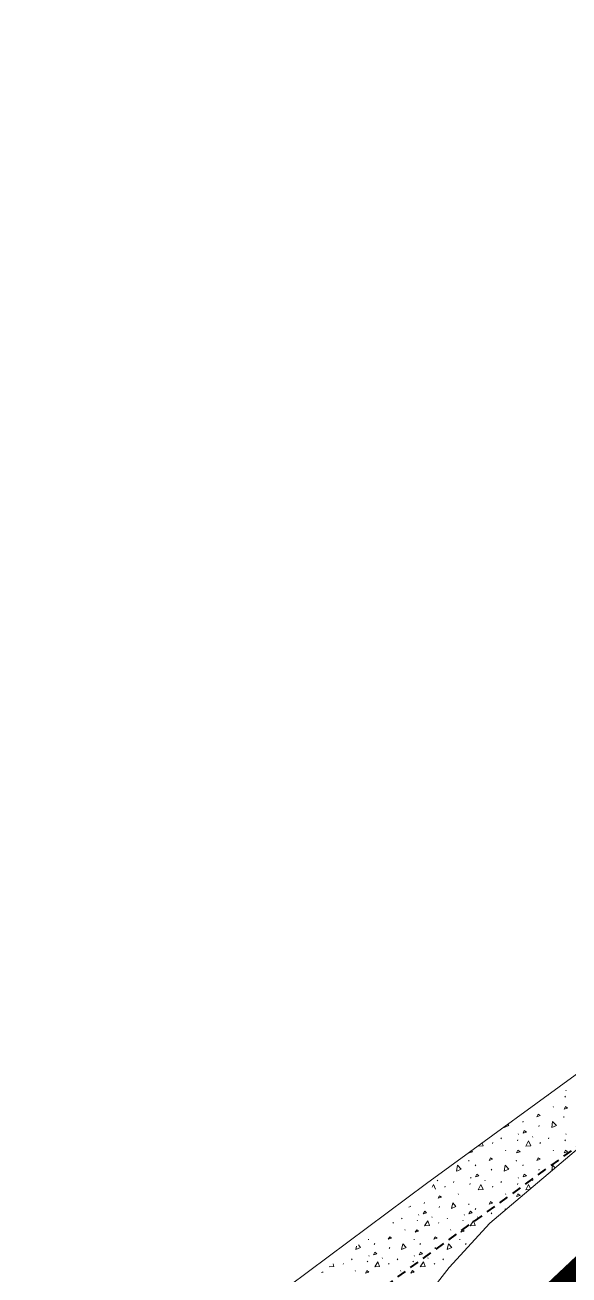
# Model space of a CAD drawing. Header units: metres. Extents: x -703672 to 3951284, y -4124475 to 4104628.
# Drawn here: x 327216.7 to 327262.5, y 4104227.6 to 4104332.8 of the extents above; entities that cross this region are included whole.
import ezdxf

# ---------------------------------------------------------------- set-up
doc = ezdxf.new("R2010")
doc.units = ezdxf.units.M
doc.header["$MEASUREMENT"] = 0
doc.linetypes.add('DGN Style 2', pattern=[1.3283826688107345, 0.7970296012864407, -0.5313530675242938])
for name, color, linetype, lineweight in [('C-ANNO-TEXT', 7, 'Continuous', 25), ('C-PROP-CONS(Alpha)', 7, 'DGN Style 2', 40), ('V-ANNO-PATT', 9, 'Continuous', 0), ('V-SITE-WALK', 7, 'Continuous', 0)]:
    doc.layers.add(name, color=color, linetype=linetype, lineweight=lineweight)

msp = doc.modelspace()

# ---------------------------------------------------------------- linework, layer by layer
at = {"layer": 'C-ANNO-TEXT', "color": 1, "lineweight": -2, "ltscale": 0.6, "const_width": 2}
msp.add_lwpolyline([(327467.2386248326, 4103797.2247401), (327156.8648356255, 4103761.373978369), (326979.0661552008, 4103502.615700151), (326871.4499485465, 4103518.203972804), (326865.2079128604, 4103607.054358139), (326922.9155558757, 4103790.989934454), (327072.6458671009, 4104048.19014053), (327277.7320847269, 4104241.620140299), (327549.8820684357, 4104392.415849384)], dxfattribs=at)
at = {"layer": 'C-PROP-CONS(Alpha)', "color": 9, "transparency": 33554661, "flags": 128}
msp.add_lwpolyline([(328051.3527000129, 4102748.37939936), (328033.3155557459, 4102763.759859016), (328008.635876491, 4102785.194791595), (328001.0587122234, 4102791.754994317), (327978.7635198684, 4102811.492673358), (327966.1439298082, 4102822.81362133), (327961.8799502737, 4102829.347595384), (327957.057644274, 4102838.760785415), (327950.9142166439, 4102852.447486374), (327944.9108842695, 4102882.46314165), (327922.9503158275, 4102979.617200589), (327922.1960612735, 4102984.074704956), (327896.895254712, 4103096.805002357), (327873.602682129, 4103197.996084934), (327970.2778919048, 4103222.03458913), (327945.2853782952, 4103305.343080384), (327930.2819876203, 4103330.564998057), (327883.5789010234, 4103409.045375251), (327883.5789010235, 4103409.045375251), (327870.9613363898, 4103413.475533437), (327831.8293273544, 4103476.306306486), (327799.6734495071, 4103521.613691107), (327806.6592676204, 4103526.955593927), (327784.9216440988, 4103571.617824119), (327626.2738909589, 4103555.289453546), (327612.5795421994, 4103537.316554541), (327610.912267143, 4103605.482858766), (327464.3899750119, 4103600.408329677), (327376.9287606052, 4103410.137822579), (327521.4700117525, 4103346.727226583), (327528.8281654069, 4103347.647212733), (327568.3287292437, 4103211.27215154), (327234.5934998402, 4103358.397358307), (327245.9429127203, 4103450.162797557), (327247.4057606828, 4103462.282137395), (327240.1466832621, 4103465.304146356), (327209.4846702361, 4103470.912804143), (327163.5775247305, 4103479.173001934), (327097.1773292364, 4103490.791457197), (327094.8037589096, 4103490.336329404), (327087.5669605479, 4103491.465917642), (327077.449539086, 4103494.95888159), (327074.0302851388, 4103496.139353393), (327072.3445527111, 4103496.70369043), (327040.4265800085, 4103507.290822693), (327024.6254833043, 4103509.746641063), (327005.0554566061, 4103511.621346213), (326997.3663593705, 4103513.401218432), (326987.1858611336, 4103509.176851866), (326924.9401869376, 4103516.679666858), (326868.1898380349, 4103514.452095245, -0.4874798272826256), (326842.7291952347, 4103544.504835935), (326855.8128268328, 4103607.653487044), (326872.3549334486, 4103674.829124694), (326885.7849688843, 4103716.963841686), (326897.1820855098, 4103756.392376348), (326911.8079730987, 4103792.562866542), (326942.7784593481, 4103859.495280759), (326985.0309523789, 4103937.170100313), (327038.3759761521, 4104017.339902852), (327049.9699591843, 4104031.93014326), (327093.2772874826, 4104085.216318096), (327121.0561478767, 4104115.05712215), (327147.4927338528, 4104141.109056442), (327201.0579048989, 4104189.950156559), (327247.8236230445, 4104227.241544621), (327274.2756034104, 4104246.458416275), (327310.9052788371, 4104272.189052842), (327338.7507480193, 4104290.682435896), (327394.3822770293, 4104323.718145463), (327454.7797406209, 4104356.193582261), (327554.8217139727, 4104397.588329164), (327560.1573850386, 4104391.696800068), (327629.8959608893, 4104414.015198105), (327759.0313031515, 4104448.398455133), (327757.2739255879, 4104455.165774307), (328107.0540342975, 4104542.510103815), (328119.3380608568, 4104542.510103815), (328124.6483431717, 4104536.17317302), (328129.4254646109, 4104518.549251009), (328131.921990407, 4104503.029638088), (328135.078302787, 4104500.213224401), (328154.085317786, 4104500.667789092), (328149.8985258908, 4104547.783738694), (328149.7745655841, 4104555.824714896), (328168.0966631506, 4104560.116307975), (328180.1971601305, 4104561.571233069), (328186.8764764442, 4104562.389659171), (328203.8937110046, 4104564.517264253), (328194.5649608789, 4104557.623580912), (328191.4437345657, 4104556.202444898), (328187.3603782359, 4104545.719257489), (328182.8253075863, 4104532.763466077), (328181.3393865761, 4104525.839460123), (328180.4385673145, 4104514.508980992), (328180.3416913476, 4104501.519693172), (328182.9952471908, 4104464.369911368), (328121.0450735461, 4104464.115166628), (328089.3117504606, 4104492.939601823), (327768.6929376793, 4104411.193379837), (327762.394272341, 4104435.44831491), (327630.6153729495, 4104402.081270727), (327568.961239384, 4104381.975780278), (327586.7809209799, 4104362.299684941), (327579.7950375145, 4104360.190021981), (327526.9949811692, 4104339.560635842), (327472.178603134, 4104315.449356015), (327377.0616109308, 4104262.394203749), (327337.8150383515, 4104235.453131521), (327331.8477650884, 4104234.203481648), (327216.3820695355, 4104145.337984444), (327178.5929724798, 4104112.042658567), (327136.6371358891, 4104068.619937841), (327133.1617217513, 4104062.073926368), (327081.9927725713, 4104002.304896605), (327197.9125123062, 4103949.973291562), (327165.5484697489, 4103878.060140899), (327236.1839484199, 4103839.517953459), (327385.373955234, 4103849.829860281), (327376.9496945368, 4103947.711745712), (327522.7087312953, 4103959.659207741), (327570.1209276664, 4103966.104005254), (327619.9429955619, 4103970.187781311), (327675.5802737248, 4103972.189662043), (327840.2462419602, 4103985.686872555), (327861.3262067086, 4103740.757760243), (327930.6420660896, 4103742.354851621), (327992.4427256854, 4103748.227855178), (328033.5029494578, 4103744.724846469), (328070.8848923553, 4103745.586155542), (328069.9830035489, 4103756.769478619), (328241.8330771768, 4103770.442215998), (328288.4642937218, 4103241.598537642), (328052.9743225681, 4103223.495877456), (328046.3409570817, 4103208.988679592), (328077.9633670195, 4102853.33535271), (328045.914018165, 4102815.224954779), (328124.4115326538, 4102748.37939936)], format="xyb", dxfattribs=at)
at = {"layer": 'V-ANNO-PATT', "color": 31, "linetype": 'Continuous'}
for p, q in [((327262.2183919096, 4104243.135888307, 11.8210376032695), (327262.2539914305, 4104243.082588424, 11.82082216973429)), ((327260.7657957249, 4104242.736089174, 11.82446933192779), (327260.7858924808, 4104242.78119345, 11.82450421998735)), ((327262.1510886236, 4104242.550589576, 11.82001693620691), (327262.186688959, 4104242.630589403, 11.82007894668487)), ((327261.1565881884, 4104241.77809125, 11.82132827334291), (327261.1920877098, 4104241.724791365, 11.82111313334016)), ((327258.6079910839, 4104240.454894116, 11.82605519880666), (327258.6434914197, 4104240.534893942, 11.82611750281708)), ((327259.9576830448, 4104240.090794904, 11.8213355714548), (327259.9932833802, 4104240.170794731, 11.82139758193276)), ((327262.0542791164, 4104240.926193094, 11.81692012998256), (327262.0631785899, 4104240.846293267, 11.81672770569345)), ((327256.7657905031, 4104239.060797135, 11.8285610432033), (327256.8013908378, 4104239.140696962, 11.82862284554621)), ((327258.1510834018, 4104238.875297537, 11.82410864748242), (327258.1866837371, 4104238.955297363, 11.82417065796038)), ((327258.2183866877, 4104239.460596269, 11.825129314545), (327258.2539862087, 4104239.407296385, 11.82491388100979)), ((327259.4145801537, 4104239.234596759, 11.82114769401966), (327259.4500796751, 4104239.181296874, 11.82093255401691)), ((327260.7657732707, 4104239.060797135, 11.8168197446689), (327260.8013736055, 4104239.140696962, 11.81688154701181)), ((327262.1510661694, 4104238.875297537, 11.81236734894802), (327262.1866665048, 4104238.955297363, 11.81242935942598)), ((327262.2183694554, 4104239.460596269, 11.81338801601061), (327262.2539689764, 4104239.407296385, 11.81317258247539)), ((327256.046491221, 4104238.671097978, 11.82986131994718), (327256.0820915558, 4104238.750997806, 11.8299231222901)), ((327257.1565829666, 4104238.10279921, 11.82541998461842), (327257.192082488, 4104238.049499325, 11.82520484461567)), ((327260.0464739887, 4104238.671097978, 11.81812002141278), (327260.0820743234, 4104238.750997806, 11.81818182375569)), ((327261.1565657343, 4104238.10279921, 11.81367868608402), (327261.1920652557, 4104238.049499325, 11.81346354608127)), ((327254.0542911268, 4104237.250901055, 11.83275313979247), (327254.0631906004, 4104237.171001228, 11.83256071550336)), ((327254.6079858621, 4104236.779602076, 11.83014691008217), (327254.6434861979, 4104236.859601902, 11.83020921409259)), ((327258.0542738946, 4104237.250901055, 11.82101184125807), (327258.0631733681, 4104237.171001228, 11.82081941696896)), ((327258.6079686297, 4104236.779602076, 11.81840561154777), (327258.6434689656, 4104236.859601902, 11.81846791555819)), ((327262.0542566623, 4104237.250901055, 11.80927054272367), (327262.0580511623, 4104237.216833882, 11.80918849809648)), ((327254.2183814659, 4104235.785304229, 11.82922102582051), (327254.2539809869, 4104235.732004345, 11.8290055922853)), ((327255.957677823, 4104236.415502864, 11.82542728273031), (327255.9932781585, 4104236.495502691, 11.82548929320826)), ((327258.2183642336, 4104235.785304229, 11.81747972728611), (327258.2539637546, 4104235.732004345, 11.8172642937509)), ((327259.9576605907, 4104236.415502864, 11.81368598419591), (327259.9932609262, 4104236.495502691, 11.81374799467387)), ((327251.4145921641, 4104235.559304719, 11.83698070382957), (327251.4500916856, 4104235.506004835, 11.83676556382682)), ((327252.0464859991, 4104234.995805939, 11.83395303122269), (327252.0820863339, 4104235.075705767, 11.8340148335656)), ((327252.7657852812, 4104235.385505095, 11.83265275447881), (327252.801385616, 4104235.465404923, 11.83271455682171)), ((327254.1510781799, 4104235.200005497, 11.82820035875793), (327254.1866785153, 4104235.280005324, 11.82826236923589)), ((327255.4145749318, 4104235.559304719, 11.82523940529517), (327255.4500744533, 4104235.506004835, 11.82502426529242)), ((327256.0464687669, 4104234.995805939, 11.82221173268829), (327256.0820691016, 4104235.075705767, 11.8222735350312)), ((327256.7657680489, 4104235.385505095, 11.82091145594441), (327256.8013683837, 4104235.465404923, 11.82097325828732)), ((327258.1510609476, 4104235.200005497, 11.81645906022353), (327258.186661283, 4104235.280005324, 11.81652107070148)), ((327259.4145576995, 4104235.559304719, 11.81349810676078), (327259.450057221, 4104235.506004835, 11.81328296675802)), ((327250.308741135, 4104233.621697961, 13.03866027048751), (327250.3505967025, 4104233.696784441, 13.05510356657783)), ((327253.1565777448, 4104234.42750717, 11.82951169589393), (327253.1920772662, 4104234.374207286, 11.82929655589118)), ((327257.1565605125, 4104234.42750717, 11.81777039735952), (327257.1920600339, 4104234.374207286, 11.81755525735677)), ((327249.8380438494, 4104232.688466873, 12.81969805746739), (327249.8669926598, 4104232.638440506, 12.79199284222691)), ((327251.5678730069, 4104233.279960619, 12.53660308453897), (327251.6098244956, 4104233.355047099, 12.55301811170241)), ((327253.674890007, 4104232.688466873, 11.68894098216444), (327253.7038388174, 4104232.638440506, 11.66123576692396)), ((327254.0542686727, 4104233.575609015, 11.82510355253358), (327254.0631681462, 4104233.495709188, 11.82491112824447)), ((327254.607963408, 4104233.104310037, 11.82249732282328), (327254.6434637438, 4104233.184309863, 11.82255962683369)), ((327255.957655369, 4104232.740210825, 11.81777769547142), (327255.9932557044, 4104232.820210652, 11.81783970594937)), ((327247.6777209453, 4104231.947457173, 13.17235856701748), (327247.7196626795, 4104232.022449794, 13.1887404957245)), ((327248.4056948869, 4104232.313222189, 13.09800486060833), (327248.4476366211, 4104232.388214811, 13.11438678931535)), ((327249.7163961326, 4104232.139115413, 12.64499777985043), (327249.7583476212, 4104232.214201893, 12.66141280701386)), ((327250.9634076418, 4104232.476347567, 12.40674264259553), (327250.9922605311, 4104232.426321199, 12.37906569628193)), ((327251.5145671029, 4104231.947457173, 12.04160149171453), (327251.5565088371, 4104232.022449794, 12.05798342042155)), ((327252.2425410444, 4104232.313222189, 11.96724778530537), (327252.2844827786, 4104232.388214811, 11.98362971401239)), ((327253.5532422902, 4104232.139115413, 11.51424070454748), (327253.5951937788, 4104232.214201893, 11.53065573171092)), ((327254.8002537994, 4104232.476347567, 11.27598556729259), (327254.8291066886, 4104232.426321199, 11.24830862097899)), ((327245.6282470555, 4104230.614484436, 13.26546785033729), (327245.6289902348, 4104230.539491814, 13.23650624916753)), ((327248.687107151, 4104231.41406159, 12.67044668187599), (327248.7159600402, 4104231.364035223, 12.64276973556239)), ((327249.4650932131, 4104230.614484436, 12.13471077503435), (327249.4658363923, 4104230.539491814, 12.10574917386459)), ((327252.5239533086, 4104231.41406159, 11.53968960657303), (327252.5528061978, 4104231.364035223, 11.51201266025944)), ((327253.3019393706, 4104230.614484436, 11.0039536997314), (327253.3026825499, 4104230.539491814, 10.97499209856164)), ((327246.1133897746, 4104230.172131211, 12.95294977709497), (327246.1552453421, 4104230.247217691, 12.96939307318529)), ((327247.3725216466, 4104229.830393868, 12.45089259114643), (327247.4144731352, 4104229.905480349, 12.46730761830987)), ((327249.9502359321, 4104230.172131211, 11.82219270179203), (327249.9920914996, 4104230.247217691, 11.83863599788235)), ((327251.2093678041, 4104229.830393868, 11.32013551584349), (327251.2513192928, 4104229.905480349, 11.33655054300692)), ((327253.7870820897, 4104230.172131211, 10.69143562648908), (327253.8289376572, 4104230.247217691, 10.7078789225794)), ((327243.4823695849, 4104228.497890423, 13.08664807362493), (327243.5243113191, 4104228.572883045, 13.10303000233195)), ((327244.2103435264, 4104228.863655439, 13.01229436721578), (327244.2522852606, 4104228.93864806, 13.0286762959228)), ((327245.5210447721, 4104228.689548664, 12.55928728645788), (327245.5629962608, 4104228.764635144, 12.57570231362131)), ((327245.642692489, 4104229.238900122, 12.73398756407484), (327245.6716412994, 4104229.188873755, 12.70628234883436)), ((327246.7680562814, 4104229.026780816, 12.32103214920299), (327246.7969091706, 4104228.976754449, 12.29335520288939)), ((327247.3192157424, 4104228.497890423, 11.95589099832198), (327247.3611574767, 4104228.572883045, 11.972272927029)), ((327248.047189684, 4104228.863655439, 11.88153729191284), (327248.0891314182, 4104228.93864806, 11.89791922061985)), ((327249.3578909297, 4104228.689548664, 11.42853021115494), (327249.3998424183, 4104228.764635144, 11.44494523831837)), ((327249.4795386465, 4104229.238900122, 11.6032304887719), (327249.5084874569, 4104229.188873755, 11.57552527353143)), ((327250.6049024389, 4104229.026780816, 11.19027507390004), (327250.6337553282, 4104228.976754449, 11.16259812758645)), ((327251.1560619, 4104228.497890423, 10.82513392301904), (327251.1980036342, 4104228.572883045, 10.84151585172605)), ((327251.8840358416, 4104228.863655439, 10.75078021660989), (327251.9259775758, 4104228.93864806, 10.76716214531691)), ((327244.4917557905, 4104227.964494841, 12.58473618848343), (327244.5206086797, 4104227.914468473, 12.55705924216984)), ((327248.3286019481, 4104227.964494841, 11.45397911318049), (327248.3574548373, 4104227.914468473, 11.4263021668669))]:
    msp.add_line(p, q, dxfattribs=at)
at = {"layer": 'V-ANNO-PATT', "color": 31, "linetype": 'Continuous', "extrusion": (0.002935318278242997, -0.00208135940967919, 0.9999935259038496), "flags": 128}
for points, elevation in [([(327258.3373232633, 4104234.046472069), (327258.4438232632, 4104234.268472069), (327258.6214232632, 4104234.135272069), (327258.3373232633, 4104234.046472069)], -7569.965337995492), ([(327254.3373232632, 4104230.371172068), (327254.4438232632, 4104230.593172069), (327254.6214232634, 4104230.459972067), (327254.3373232632, 4104230.371172068)], -7569.965337995479), ([(327258.3373232633, 4104230.371172068), (327258.4438232631, 4104230.593172068), (327258.6214232634, 4104230.459972068), (327258.3373232633, 4104230.371172068)], -7569.96533799547), ([(327254.3373232632, 4104226.695872068), (327254.4438232629, 4104226.917872066), (327254.6214232634, 4104226.784672068), (327254.3373232632, 4104226.695872068)], -7569.965337995453)]:
    msp.add_lwpolyline(points, dxfattribs=dict(at, elevation=elevation))
at = {"layer": 'V-ANNO-PATT', "color": 31, "linetype": 'Continuous', "extrusion": (0.002935318275960659, -0.002081359400800858, 0.9999935259038749), "flags": 128}
for points, elevation in [([(327260.6444232654, 4104234.681272136), (327260.7509232654, 4104234.903272138), (327260.9285232652, 4104234.770072137), (327260.6444232654, 4104234.681272136)], -7569.965302303603), ([(327256.6444232654, 4104231.005972137), (327256.7509232654, 4104231.227972138), (327256.9285232652, 4104231.094772138), (327256.6444232654, 4104231.005972137)], -7569.965302303607), ([(327260.6444232652, 4104231.005972137), (327260.7509232654, 4104231.227972137), (327260.9285232651, 4104231.094772137), (327260.6444232652, 4104231.005972137)], -7569.965302303604), ([(327256.6444232652, 4104227.330672138), (327256.7509232654, 4104227.552672137), (327256.9285232655, 4104227.419472137), (327256.6444232652, 4104227.330672138)], -7569.965302303623)]:
    msp.add_lwpolyline(points, dxfattribs=dict(at, elevation=elevation))
at = {"layer": 'V-ANNO-PATT', "color": 31, "linetype": 'Continuous', "extrusion": (-0.0002278635482951127, -0.001642555472149223, 0.9999986250439169), "elevation": -6804.182121056076, "flags": 128}
msp.add_lwpolyline([(327257.0322947165, 4104234.359340772), (327257.0396465241, 4104234.412336239)], dxfattribs=at)
at = {"layer": 'V-ANNO-PATT', "color": 31, "linetype": 'Continuous', "extrusion": (0.002935318277330349, -0.002081359407227313, 0.9999935259038576), "elevation": -7569.965328231074, "flags": 128}
msp.add_lwpolyline([(327255.8957164208, 4104233.401198274), (327255.9819232642, 4104233.312172086), (327255.6018232642, 4104233.136072088)], dxfattribs=at)
at = {"layer": 'V-ANNO-PATT', "color": 31, "linetype": 'Continuous', "extrusion": (0.002935318273370023, -0.002081359403320452, 0.9999935259038772), "flags": 128}
for points, elevation in [([(327259.5935232679, 4104233.133072119), (327259.6639232682, 4104233.640572117), (327259.9819232681, 4104233.31217212), (327259.6018232682, 4104233.136072119)], -7569.965313492435), ([(327251.593523268, 4104229.457772119), (327251.6639232681, 4104229.965272118), (327251.9819232682, 4104229.636872118), (327251.6018232679, 4104229.460772118)], -7569.965313492412), ([(327255.5935232681, 4104229.457772119), (327255.663923268, 4104229.965272117), (327255.9819232682, 4104229.636872117), (327255.6018232679, 4104229.460772118)], -7569.965313492418)]:
    msp.add_lwpolyline(points, dxfattribs=dict(at, elevation=elevation))
at = {"layer": 'V-ANNO-PATT', "color": 31, "linetype": 'Continuous', "extrusion": (0.00293531827799898, -0.002081359408953754, 0.9999935259038519), "flags": 128}
for points, elevation in [([(327257.1811232635, 4104232.65657208), (327257.2877232637, 4104232.878572081), (327257.4653232636, 4104232.745372079), (327257.1811232635, 4104232.65657208)], -7569.965335097984), ([(327253.1811232636, 4104228.98127208), (327253.2877232639, 4104229.203272079), (327253.4653232634, 4104229.07007208), (327253.1811232636, 4104228.98127208)], -7569.965335097971), ([(327257.1811232634, 4104228.98127208), (327257.2877232636, 4104229.203272081), (327257.4653232635, 4104229.07007208), (327257.1811232634, 4104228.98127208)], -7569.965335097962)]:
    msp.add_lwpolyline(points, dxfattribs=dict(at, elevation=elevation))
at = {"layer": 'V-ANNO-PATT', "color": 31, "linetype": 'Continuous', "extrusion": (0.002935318276931118, -0.002081359403905738, 0.9999935259038656), "elevation": -7569.965314729183, "flags": 128}
msp.add_lwpolyline([(327252.8329470564, 4104231.166454267), (327252.9285232644, 4104231.094772109), (327252.6444232645, 4104231.005972109)], dxfattribs=at)
at = {"layer": 'V-ANNO-PATT', "color": 31, "linetype": 'Continuous', "extrusion": (-0.0002625318163050383, -0.0005472436242384132, 0.9999998158007136), "elevation": -2320.098676509152, "flags": 128}
msp.add_lwpolyline([(327254.0808238956, 4104237.216799965), (327254.0977454509, 4104237.252072686)], dxfattribs=at)
at = {"layer": 'V-ANNO-PATT', "color": 31, "linetype": 'Continuous', "extrusion": (-0.0002178913406078939, -0.0004114273180708196, 0.999999891625457), "elevation": -1748.068928033115, "flags": 128}
msp.add_lwpolyline([(327254.8425047228, 4104238.059562394), (327254.8571865972, 4104238.087285037)], dxfattribs=at)
at = {"layer": 'V-ANNO-PATT', "color": 31, "linetype": 'Continuous', "extrusion": (0.002935318275212833, -0.002081359405564897, 0.9999935259038671), "elevation": -7569.965322101083, "flags": 128}
msp.add_lwpolyline([(327253.7308249259, 4104231.821589192), (327253.8294232662, 4104231.6009721), (327253.4120232664, 4104231.565472102)], dxfattribs=at)
at = {"layer": 'V-ANNO-PATT', "color": 31, "linetype": 'Continuous', "extrusion": (0.002935318275081285, -0.002081359404213973, 0.9999935259038703), "flags": 128}
for points, elevation in [([(327257.4031232665, 4104231.565472112), (327257.6429232665, 4104232.018272111), (327257.8294232665, 4104231.600972111), (327257.4120232667, 4104231.565472112)], -7569.965316599621), ([(327253.4031232666, 4104227.890172111), (327253.6429232665, 4104228.34297211), (327253.8294232665, 4104227.925672112), (327253.4120232667, 4104227.890172113)], -7569.965316599616)]:
    msp.add_lwpolyline(points, dxfattribs=dict(at, elevation=elevation))
at = {"layer": 'V-ANNO-PATT', "color": 31, "linetype": 'Continuous', "extrusion": (0.002935318272406695, -0.002081359403817529, 0.999993525903879), "elevation": -7569.96531584781, "flags": 128}
msp.add_lwpolyline([(327259.5979446823, 4104229.489645224), (327259.6639232686, 4104229.965272107), (327259.8870640335, 4104229.734833655)], dxfattribs=at)
at = {"layer": 'V-ANNO-PATT', "color": 31, "linetype": 'Continuous', "extrusion": (0.002935318277073452, -0.002081359403455399, 0.9999935259038661), "elevation": -7569.965312834318, "flags": 128}
msp.add_lwpolyline([(327249.5262688097, 4104228.12270049), (327249.6429232646, 4104228.342972119), (327249.8249245991, 4104227.935738034)], dxfattribs=at)
at = {"layer": 'V-ANNO-PATT', "color": 31, "linetype": 'Continuous', "extrusion": (0.002935318275868357, -0.002081359404630803, 0.9999935259038673), "elevation": -7569.965318052817, "flags": 128}
msp.add_lwpolyline([(327257.4031232658, 4104227.890172113), (327257.642923266, 4104228.342972111), (327257.808625321, 4104227.97220821)], dxfattribs=at)
at = {"layer": 'V-ANNO-PATT', "color": 31, "linetype": 'Continuous', "extrusion": (0.002738496036164228, 0.0002329103158915667, 0.9999962231889903), "elevation": 1863.929114673961, "flags": 128}
msp.add_lwpolyline([(327257.9303786135, 4104234.461646406), (327257.5970856257, 4104234.433299794)], dxfattribs=at)
at = {"layer": 'V-ANNO-PATT', "color": 31, "linetype": 'Continuous', "extrusion": (0.2653267760600693, -0.3450589891653407, 0.9002977262560221), "flags": 128}
for points, elevation in [([(2761209.059726233, 2749609.067871294), (2761209.284887238, 2749609.167514513), (2761209.333428198, 2749608.950886318), (2761209.059726233, 2749609.067871294)], -1329362.696742364), ([(2761203.631185358, 2749608.870959988), (2761203.856346362, 2749608.970603209), (2761203.904887322, 2749608.753975011), (2761203.631185358, 2749608.870959988)], -1329362.69674236), ([(2761205.797784486, 2749607.855317498), (2761206.022945493, 2749607.954960719), (2761206.071486451, 2749607.738332522), (2761205.797784486, 2749607.855317498)], -1329362.696742362), ([(2761206.672801302, 2749606.273158523), (2761206.897962307, 2749606.372801743), (2761206.946503267, 2749606.156173548), (2761206.672801302, 2749606.273158523)], -1329362.696742363), ([(2761208.83940043, 2749605.257516034), (2761209.064561436, 2749605.357159256), (2761209.113102394, 2749605.140531057), (2761208.83940043, 2749605.257516034)], -1329362.696742364), ([(2761200.369243612, 2749607.658406194), (2761200.594404618, 2749607.758049415), (2761200.642945576, 2749607.541421218), (2761200.369243612, 2749607.658406194)], -1329362.69674236), ([(2761203.410859556, 2749605.06060473), (2761203.636020562, 2749605.16024795), (2761203.68456152, 2749604.943619753), (2761203.410859556, 2749605.06060473)], -1329362.696742363)]:
    msp.add_lwpolyline(points, dxfattribs=dict(at, elevation=elevation))
at = {"layer": 'V-ANNO-PATT', "color": 31, "linetype": 'Continuous', "extrusion": (0.2653267761598727, -0.3450589890692912, 0.9002977262634221), "flags": 128}
for points, elevation in [([(2761209.422703688, 2749607.556715113), (2761209.80583219, 2749607.896898829), (2761209.834361156, 2749607.440656944), (2761209.430963391, 2749607.553605886)], -1329362.696315493), ([(2761203.994162813, 2749607.359803808), (2761204.377291315, 2749607.699987526), (2761204.405820282, 2749607.243745639), (2761204.002422517, 2749607.356694582)], -1329362.696315491), ([(2761207.035778757, 2749604.762002343), (2761207.418907258, 2749605.102186061), (2761207.447436225, 2749604.645944174), (2761207.04403846, 2749604.758893117)], -1329362.696315493)]:
    msp.add_lwpolyline(points, dxfattribs=dict(at, elevation=elevation))
at = {"layer": 'V-ANNO-PATT', "color": 31, "linetype": 'Continuous', "extrusion": (0.2653267765207576, -0.3450589905648637, 0.9002977255838546), "elevation": -1329362.70233558, "flags": 128}
msp.add_lwpolyline([(2761206.786299992, 2749610.072835685), (2761206.788355997, 2749610.03995559), (2761206.66511006, 2749610.07446371)], dxfattribs=at)
at = {"layer": 'V-ANNO-PATT', "color": 31, "linetype": 'Continuous', "extrusion": (0.2653267767861469, -0.3450589883311567, 0.9002977263617592), "flags": 128}
for points, elevation in [([(2761207.285482505, 2749608.756011941), (2761207.510719552, 2749608.855590217), (2761207.559260511, 2749608.638962021), (2761207.285482505, 2749608.756011941)], -1329362.693081066), ([(2761210.327098443, 2749606.158210469), (2761210.55233549, 2749606.257788746), (2761210.600876448, 2749606.041160548), (2761210.327098443, 2749606.158210469)], -1329362.693081065), ([(2761201.856941631, 2749608.559100647), (2761202.082178676, 2749608.658678924), (2761202.130719636, 2749608.442050728), (2761201.856941631, 2749608.559100647)], -1329362.693081069), ([(2761204.898557569, 2749605.961299177), (2761205.123794615, 2749606.060877453), (2761205.172335574, 2749605.844249256), (2761204.898557569, 2749605.961299177)], -1329362.693081069)]:
    msp.add_lwpolyline(points, dxfattribs=dict(at, elevation=elevation))
at = {"layer": 'V-ANNO-PATT', "color": 31, "linetype": 'Continuous', "extrusion": (0.002935318263798926, -0.002081359403716641, 0.9999935259039046), "elevation": -7569.965318250694, "flags": 128}
msp.add_lwpolyline([(327255.6424503268, 4104226.135177756), (327255.6639232772, 4104226.289972106), (327255.7365451813, 4104226.214975148)], dxfattribs=at)
at = {"layer": 'V-ANNO-PATT', "color": 31, "linetype": 'Continuous', "extrusion": (0.2653267763748128, -0.345058989068276, 0.9002977262004663), "flags": 128}
for points, elevation in [([(2761206.740236295, 2749607.786092974), (2761207.216652297, 2749607.9746657), (2761207.087452003, 2749607.536226624), (2761206.747003892, 2749607.780312866)], -1329362.696240987), ([(2761209.781852238, 2749605.188291508), (2761210.258268241, 2749605.376864235), (2761210.129067944, 2749604.938425158), (2761209.788619833, 2749605.182511399)], -1329362.696240988), ([(2761201.311695421, 2749607.589181672), (2761201.788111424, 2749607.777754398), (2761201.658911129, 2749607.339315323), (2761201.318463017, 2749607.583401564)], -1329362.696240987), ([(2761204.353311365, 2749604.991380205), (2761204.829727366, 2749605.179952933), (2761204.700527071, 2749604.741513857), (2761204.360078959, 2749604.985600098)], -1329362.696240987)]:
    msp.add_lwpolyline(points, dxfattribs=dict(at, elevation=elevation))
at = {"layer": 'V-ANNO-PATT', "color": 31, "linetype": 'Continuous', "extrusion": (-0.0689559808629427, -0.2806557597531928, 0.9573282703548391), "elevation": -1174428.506271949, "flags": 128}
msp.add_lwpolyline([(-661475.1033732216, 3890367.48507596), (-661475.1033732215, 3890367.770180955)], dxfattribs=at)
at = {"layer": 'V-ANNO-PATT', "color": 31, "linetype": 'Continuous', "extrusion": (0.2653267765414186, -0.3450589889929546, 0.9002977261802345), "elevation": -1329362.695877328, "flags": 128}
msp.add_lwpolyline([(2761201.347709928, 2749610.142243296), (2761201.366653087, 2749609.839299877), (2761200.963255323, 2749609.952248821)], dxfattribs=at)
at = {"layer": 'V-ANNO-PATT', "color": 31, "linetype": 'Continuous', "extrusion": (0.2653267763533709, -0.3450589891629893, 0.9002977261704843), "elevation": -1329362.696636726, "flags": 128}
msp.add_lwpolyline([(2761198.688057418, 2749610.179361871), (2761198.616770836, 2749609.937452022), (2761198.276322723, 2749610.181538264)], dxfattribs=at)
at = {"layer": 'V-ANNO-PATT', "color": 31, "linetype": 'Continuous', "extrusion": (0.2653267764396357, -0.3450589872237598, 0.9002977268883138), "elevation": -1329362.688649447, "flags": 128}
msp.add_lwpolyline([(2761197.599088531, 2749610.189159336), (2761197.611745005, 2749610.132676125), (2761197.47571746, 2749610.190816663)], dxfattribs=at)
at = {"layer": 'V-SITE-WALK', "linetype": 'Continuous'}
for points in [[(327545.982681912, 4104393.940088517, 11.67637658749315), (327536.2108901972, 4104390.709837175, 11.6642067897085), (327526.4064770713, 4104386.991716898, 11.80081985712484), (327514.0983269581, 4104381.784932111, 11.79460764814733), (327503.214383302, 4104377.202140615, 11.89962818003781), (327491.1906537728, 4104372.367452048, 11.94305837651516), (327474.0860457123, 4104364.703021355, 11.85995167259638), (327455.6680320942, 4104356.358155644, 11.846390348136), (327437.2100168063, 4104347.245313901, 11.73033062457425), (327415.5089606882, 4104335.560613225, 11.62711820176828), (327395.4964635685, 4104324.64722166, 11.61344137856265), (327378.2904735248, 4104315.046209942, 11.61959894985726), (327367.4140428836, 4104308.569832748, 11.55415170798546), (327348.1688979742, 4104296.804120279, 11.6834067257611), (327335.4485279538, 4104288.65793826, 11.78309237329125), (327312.6652009277, 4104273.557582197, 11.76644785647629), (327296.7583858635, 4104262.4884716, 11.66220494407354), (327281.1715328367, 4104251.542797351, 11.70826116587449), (327264.7607982813, 4104239.508584395, 11.87480567491913), (327255.8380202305, 4104231.94168125, 11.8722496189306), (327252.4051326737, 4104228.222881272, 11.78452550723981)], [(327545.982681912, 4104393.940088517, 11.67637658749315), (327536.2108901972, 4104390.709837175, 11.6642067897085), (327526.4064770713, 4104386.991716898, 11.80081985712484), (327514.0983269581, 4104381.784932111, 11.79460764814733), (327503.214383302, 4104377.202140615, 11.89962818003781), (327491.1906537728, 4104372.367452048, 11.94305837651516), (327474.0860457123, 4104364.703021355, 11.85995167259638), (327455.6680320942, 4104356.358155644, 11.846390348136), (327437.2100168063, 4104347.245313901, 11.73033062457425), (327415.5089606882, 4104335.560613225, 11.62711820176828), (327395.4964635685, 4104324.64722166, 11.61344137856265), (327378.2904735248, 4104315.046209942, 11.61959894985726), (327367.4140428836, 4104308.569832748, 11.55415170798546), (327348.1688979742, 4104296.804120279, 11.6834067257611), (327335.4485279538, 4104288.65793826, 11.78309237329125), (327312.6652009277, 4104273.557582197, 11.76644785647629), (327296.7583858635, 4104262.4884716, 11.66220494407354), (327281.1715328367, 4104251.542797351, 11.70826116587449), (327264.7607982813, 4104239.508584395, 11.87480567491913), (327255.8380202305, 4104231.94168125, 11.8722496189306), (327252.4051326737, 4104228.222881272, 11.78452550723981)], [(327332.4007981044, 4104292.629506277, 11.69851973877699), (327319.9437538099, 4104284.375491809, 11.71219129887709), (327307.7170395518, 4104276.00304452, 11.73300181862852), (327294.5409759626, 4104266.885334317, 11.71342987112876), (327280.7291273708, 4104257.18547106, 11.64044524590849), (327265.2866784588, 4104246.065167995, 11.82003553024766), (327250.5053943747, 4104235.280005324, 11.85303256885654)], [(327332.4007981044, 4104292.629506277, 11.69851973877699), (327319.9437538099, 4104284.375491809, 11.71219129887709), (327307.7170395518, 4104276.00304452, 11.73300181862852), (327294.5409759626, 4104266.885334317, 11.71342987112876), (327280.7291273708, 4104257.18547106, 11.64044524590849), (327265.2866784588, 4104246.065167995, 11.82003553024766), (327250.5053943747, 4104235.280005324, 11.85303256885654)], [(327025.5763303137, 4104007.689384393, 11.56978330707999), (327027.3510475418, 4104010.303411468, 11.20659303107634), (327036.6712587727, 4104022.764368912, 11.34414598812489), (327045.5793643889, 4104034.444239344, 11.45473102100501), (327055.0284339557, 4104046.6314904, 11.46199422440005), (327067.8193038316, 4104062.616662628, 11.39036517277764), (327077.0877349966, 4104073.588814859, 11.43833313022276), (327087.8181487605, 4104086.489531283, 11.38609346461728), (327098.5583612279, 4104098.831568105, 11.38268073556882), (327109.7221317494, 4104111.013937793, 11.53772426838965), (327121.5959526721, 4104123.250389616, 11.44478700107143), (327133.566022297, 4104134.898686811, 11.39828997478176), (327145.180264328, 4104145.975033139, 11.53558431345645), (327152.9070011778, 4104153.264410166, 11.53209288621844), (327167.9130922064, 4104166.742851114, 11.60118795063622), (327180.9570968763, 4104178.570268781, 11.4700125868198), (327191.9682879383, 4104188.420696734, 11.57791033444992), (327200.4985381368, 4104195.537368318, 11.71758538689247), (327195.0520233655, 4104191.03030723, 11.63565187794129), (327207.9602692476, 4104201.752253171, 11.71681738378889), (327221.1516966908, 4104212.840622319, 11.74585752888684), (327233.9681162302, 4104222.941524051, 11.80955882200294), (327250.5053943747, 4104235.280005324, 11.85303256885654)], [(327025.5763303137, 4104007.689384393, 11.56978330707999), (327027.3510475418, 4104010.303411468, 11.20659303107634), (327036.6712587727, 4104022.764368912, 11.34414598812489), (327045.5793643889, 4104034.444239344, 11.45473102100501), (327055.0284339557, 4104046.6314904, 11.46199422440005), (327067.8193038316, 4104062.616662628, 11.39036517277764), (327077.0877349966, 4104073.588814859, 11.43833313022276), (327087.8181487605, 4104086.489531283, 11.38609346461728), (327098.5583612279, 4104098.831568105, 11.38268073556882), (327109.7221317494, 4104111.013937793, 11.53772426838965), (327121.5959526721, 4104123.250389616, 11.44478700107143), (327133.566022297, 4104134.898686811, 11.39828997478176), (327145.180264328, 4104145.975033139, 11.53558431345645), (327152.9070011778, 4104153.264410166, 11.53209288621844), (327167.9130922064, 4104166.742851114, 11.60118795063622), (327180.9570968763, 4104178.570268781, 11.4700125868198), (327191.9682879383, 4104188.420696734, 11.57791033444992), (327200.4985381368, 4104195.537368318, 11.71758538689247), (327195.0520233655, 4104191.03030723, 11.63565187794129), (327207.9602692476, 4104201.752253171, 11.71681738378889), (327221.1516966908, 4104212.840622319, 11.74585752888684), (327233.9681162302, 4104222.941524051, 11.80955882200294), (327250.5053943747, 4104235.280005324, 11.85303256885654)], [(327252.4051326737, 4104228.222881272, 11.78452550723981), (327248.2723326234, 4104222.885872878, 10.73657313786396), (327239.3452961253, 4104211.906453582, 8.829351495191489), (327231.1425512877, 4104201.470360754, 7.47144557334876)], [(327252.4051326737, 4104228.222881272, 11.78452550723981), (327248.2723326234, 4104222.885872878, 10.73657313786396), (327239.3452961253, 4104211.906453582, 8.829351495191489), (327231.1425512877, 4104201.470360754, 7.47144557334876)]]:
    msp.add_polyline3d(points, dxfattribs=at)

doc.saveas('drawing.dxf')
